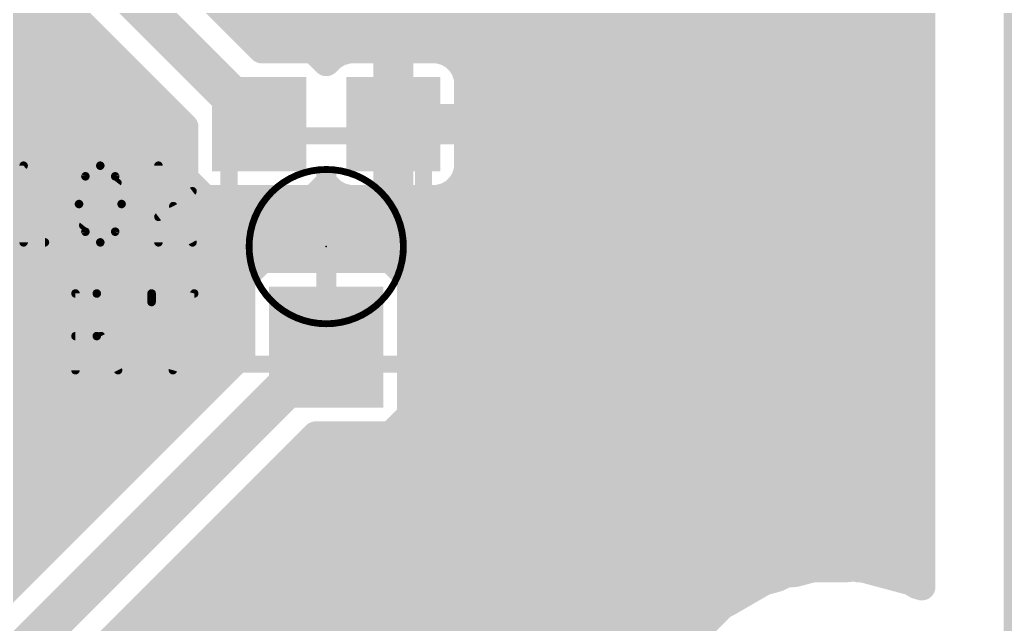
# Model space of a CAD drawing. Extents: x -2.6 to 72.5, y 2.5 to 55.9.
# Drawn here: x 57.66 to 72.45, y 12.15 to 21.16 of the extents above; entities that cross this region are included whole.
import ezdxf

# ---------------------------------------------------------------- set-up
doc = ezdxf.new("R2010")
doc.units = 0
for name, color, linetype in [('1', 12, 'CONTINUOUS'), ('20', 31, 'CONTINUOUS'), ('21', 253, 'CONTINUOUS'), ('23', 53, 'CONTINUOUS'), ('25', 253, 'CONTINUOUS'), ('27', 253, 'CONTINUOUS'), ('29', 253, 'CONTINUOUS'), ('31', 253, 'CONTINUOUS'), ('51', 253, 'CONTINUOUS')]:
    doc.layers.add(name, color=color, linetype=linetype)

# ---------------------------------------------------------------- blocks, each defined once
blk = doc.blocks.new('RECT')
blk.add_solid([(-0.5, -0.5), (0.5, -0.5), (-0.5, 0.5), (0.5, 0.5)])

msp = doc.modelspace()

# ---------------------------------------------------------------- linework, layer by layer
at = {"layer": '1'}
for points, const_width in [([(71.1073, 35.5706), (71.1073, 12.7105)], 0.4064), ([(61.2715, 20.713), (57.5818, 24.4027)], 0.4064), ([(56.769, 24.066), (61.23, 19.605)], 0.6096), ([(56.0799, 23.6056), (60.122, 19.5635)], 0.4064), ([(51.2383, 21.1328), (58.5527, 21.1328)], 0.4064), ([(60.8517, 21.1328), (71.1073, 21.1328)], 0.4064), ([(50.8319, 20.7264), (58.9591, 20.7264)], 0.4064), ([(61.2581, 20.7264), (71.1073, 20.7264)], 0.4064), ([(62.0404, 20.713), (61.2715, 20.713)], 0.4064), ([(62.23, 20.5234), (62.0404, 20.713)], 0.4064), ([(62.4339, 20.6784), (62.3181, 20.6115)], 0.4064), ([(62.5631, 20.713), (62.4339, 20.6784)], 0.4064), ([(63.1332, 20.713), (62.5631, 20.713)], 0.4064), ([(63.1332, 19.7018), (63.1332, 20.713)], 0.4064), ([(63.8969, 20.713), (63.3268, 20.713)], 0.4064), ([(63.3268, 20.713), (63.3268, 19.7018)], 0.4064), ([(64.0261, 20.6784), (63.8969, 20.713)], 0.4064), ([(64.1419, 20.6115), (64.0261, 20.6784)], 0.4064), ([(62.3181, 20.6115), (62.23, 20.5234)], 0.4064), ([(64.2365, 20.5169), (64.1419, 20.6115)], 0.4064), ([(64.3034, 20.4011), (64.2365, 20.5169)], 0.4064), ([(64.338, 20.2719), (64.3034, 20.4011)], 0.4064), ([(52.8951, 20.32), (59.3655, 20.32)], 0.4064), ([(63.1332, 20.32), (63.3268, 20.32)], 0.4064), ([(64.3251, 20.32), (71.1073, 20.32)], 0.4064), ([(64.338, 19.7018), (64.338, 20.2719)], 0.4064), ([(52.908, 19.9136), (59.7719, 19.9136)], 0.4064), ([(63.1332, 19.9136), (63.3268, 19.9136)], 0.4064), ([(64.338, 19.9136), (71.1073, 19.9136)], 0.4064), ([(63.3268, 19.7018), (63.1332, 19.7018)], 0.4064), ([(63.3268, 19.5082), (63.3268, 19.7018)], 0.4064), ([(63.3268, 19.7018), (64.338, 19.7018)], 0.4064), ([(52.908, 19.5072), (60.122, 19.5072)], 0.4064), ([(60.122, 19.5635), (60.122, 18.7946)], 0.4064), ([(63.1332, 18.497), (63.1332, 19.5082)], 0.4064), ([(63.1332, 19.5082), (63.3268, 19.5082)], 0.4064), ([(63.1332, 19.5072), (63.3268, 19.5072)], 0.4064), ([(63.3268, 19.5082), (63.3268, 18.497)], 0.4064), ([(64.338, 19.5082), (63.3268, 19.5082)], 0.4064), ([(64.338, 18.9381), (64.338, 19.5082)], 0.4064), ([(64.338, 19.5072), (71.1073, 19.5072)], 0.4064), ([(52.908, 19.1008), (60.122, 19.1008)], 0.4064), ([(63.1332, 19.1008), (63.3268, 19.1008)], 0.4064), ([(64.338, 19.1008), (71.1073, 19.1008)], 0.4064), ([(64.3034, 18.8089), (64.338, 18.9381)], 0.4064), ([(60.122, 18.7946), (60.4196, 18.497)], 0.4064), ([(64.2365, 18.6931), (64.3034, 18.8089)], 0.4064), ([(52.8073, 18.6944), (60.2222, 18.6944)], 0.4064), ([(62.0404, 18.497), (62.23, 18.6866)], 0.4064), ([(62.23, 18.6866), (62.3181, 18.5985)], 0.4064), ([(62.3181, 18.5985), (62.4339, 18.5316)], 0.4064), ([(63.1332, 18.6944), (63.3268, 18.6944)], 0.4064), ([(64.0261, 18.5316), (64.1419, 18.5985)], 0.4064), ([(64.1419, 18.5985), (64.2365, 18.6931)], 0.4064), ([(64.2373, 18.6944), (71.1073, 18.6944)], 0.4064), ([(60.4196, 18.497), (62.0404, 18.497)], 0.4064), ([(62.4339, 18.5316), (62.5631, 18.497)], 0.4064), ([(62.5631, 18.497), (63.1332, 18.497)], 0.4064), ([(63.3268, 18.497), (63.8969, 18.497)], 0.4064), ([(63.8969, 18.497), (64.0261, 18.5316)], 0.4064), ([(42.7228, 18.288), (71.1073, 18.288)], 0.4064), ([(42.7228, 17.8816), (71.1073, 17.8816)], 0.4064), ([(61.2696, 17.588), (60.972, 17.2904)], 0.4064), ([(63.1904, 17.588), (61.2696, 17.588)], 0.4064), ([(63.488, 17.2904), (63.1904, 17.588)], 0.4064), ([(51.8732, 17.4752), (61.1568, 17.4752)], 0.4064), ([(63.3032, 17.4752), (71.1073, 17.4752)], 0.4064), ([(60.972, 17.2904), (60.972, 16.1715)], 0.4064), ([(63.488, 15.2696), (63.488, 17.2904)], 0.4064), ([(52.058, 17.0688), (60.972, 17.0688)], 0.4064), ([(63.488, 17.0688), (71.1073, 17.0688)], 0.4064), ([(52.058, 16.6624), (60.972, 16.6624)], 0.4064), ([(63.488, 16.6624), (71.1073, 16.6624)], 0.4064), ([(62.23, 16.28), (57.15, 11.2)], 0.6096), ([(52.058, 16.256), (60.972, 16.256)], 0.4064), ([(63.488, 16.256), (71.1073, 16.256)], 0.4064), ([(60.972, 16.1715), (56.6896, 11.8891)], 0.4064), ([(52.058, 15.8496), (60.6501, 15.8496)], 0.4064), ([(63.488, 15.8496), (71.1073, 15.8496)], 0.4064), ([(52.058, 15.4432), (60.2437, 15.4432)], 0.4064), ([(63.488, 15.4432), (71.1073, 15.4432)], 0.4064), ([(63.1904, 14.972), (63.488, 15.2696)], 0.4064), ([(51.8252, 15.0368), (59.8373, 15.0368)], 0.4064), ([(63.2552, 15.0368), (71.1073, 15.0368)], 0.4064), ([(57.9628, 10.8633), (62.0715, 14.972)], 0.4064), ([(62.0715, 14.972), (63.1904, 14.972)], 0.4064), ([(51.6128, 14.6304), (59.4309, 14.6304)], 0.4064), ([(61.7299, 14.6304), (71.1073, 14.6304)], 0.4064), ([(51.6128, 14.224), (59.0245, 14.224)], 0.4064), ([(61.3235, 14.224), (71.1073, 14.224)], 0.4064), ([(51.6128, 13.8176), (58.6181, 13.8176)], 0.4064), ([(60.9171, 13.8176), (71.1073, 13.8176)], 0.4064), ([(51.6128, 13.4112), (58.2117, 13.4112)], 0.4064), ([(60.5107, 13.4112), (71.1073, 13.4112)], 0.4064), ([(51.6128, 13.0048), (57.8053, 13.0048)], 0.4064), ([(60.1043, 13.0048), (71.1073, 13.0048)], 0.4064), ([(69.4788, 12.9792), (69.2254, 12.9113)], 0.4064), ([(69.9583, 12.9792), (69.4788, 12.9792)], 0.4064), ([(70.1126, 12.9935), (69.9583, 12.9792)], 0.4064), ([(70.1628, 12.9792), (70.1126, 12.9935)], 0.4064), ([(70.1126, 12.9935), (70.1126, 12.9935)], 0.4064), ([(70.2212, 12.9792), (70.1628, 12.9792)], 0.4064), ([(70.9382, 12.7871), (70.2212, 12.9792)], 0.4064), ([(68.9538, 12.8385), (68.7618, 12.7871)], 0.4064), ([(69.0713, 12.897), (68.9538, 12.8385)], 0.4064), ([(69.2254, 12.9113), (69.0713, 12.897)], 0.4064), ([(69.0713, 12.897), (69.0713, 12.897)], 0.4064), ([(68.7618, 12.7871), (68.2058, 12.4661)], 0.4064), ([(71.0355, 12.7309), (70.9382, 12.7871)], 0.4064), ([(71.1073, 12.7105), (71.0355, 12.7309)], 0.4064), ([(59.6979, 12.5984), (68.435, 12.5984)], 0.4064), ([(68.119, 12.4159), (67.5941, 11.891)], 0.4064), ([(68.1243, 12.419), (68.119, 12.4159)], 0.4064), ([(68.1351, 12.4309), (68.1243, 12.419)], 0.4064), ([(68.2058, 12.4661), (68.1351, 12.4309)], 0.4064), ([(68.1351, 12.4309), (68.1351, 12.4309)], 0.4064), ([(68.1351, 12.4309), (68.1351, 12.4309)], 0.4064), ([(59.2915, 12.192), (67.895, 12.192)], 0.4064)]:
    msp.add_lwpolyline(points, dxfattribs=dict(at, const_width=const_width))
for points, const_width in [([(58.5527, 21.0312, 1), (58.5527, 21.2344)], 0.2032), ([(60.8517, 21.2344, 1), (60.8517, 21.0312)], 0.2032), ([(71.1073, 21.0312, 1), (71.1073, 21.2344)], 0.2032), ([(58.9591, 20.6248, 1), (58.9591, 20.828)], 0.2032), ([(61.2581, 20.828, 1), (61.2581, 20.6248)], 0.2032), ([(61.2715, 20.8146, 1), (61.2715, 20.6114)], 0.2032), ([(61.1996, 20.6412, 1), (61.3433, 20.7848)], 0.2032), ([(62.1123, 20.7848, 1), (61.9686, 20.6412)], 0.2032), ([(62.0404, 20.6114, 1), (62.0404, 20.8146)], 0.2032), ([(62.4076, 20.7765, 1), (62.4602, 20.5802)], 0.2032), ([(62.4847, 20.5904, 1), (62.3831, 20.7664)], 0.2032), ([(62.5631, 20.8146, 1), (62.5631, 20.6114)], 0.2032), ([(62.5894, 20.6149, 1), (62.5368, 20.8111)], 0.2032), ([(63.2348, 20.713, 1), (63.0316, 20.713)], 0.2032), ([(63.1332, 20.6114, 1), (63.1332, 20.8146)], 0.2032), ([(63.3268, 20.8146, 1), (63.3268, 20.6114)], 0.2032), ([(63.4284, 20.713, 1), (63.2252, 20.713)], 0.2032), ([(63.9232, 20.8111, 1), (63.8706, 20.6149)], 0.2032), ([(63.8969, 20.6114, 1), (63.8969, 20.8146)], 0.2032), ([(64.0769, 20.7664, 1), (63.9753, 20.5904)], 0.2032), ([(63.9998, 20.5802, 1), (64.0524, 20.7765)], 0.2032), ([(71.1073, 20.6248, 1), (71.1073, 20.828)], 0.2032), ([(62.2673, 20.6995, 1), (62.3689, 20.5235)], 0.2032), ([(62.3899, 20.5397, 1), (62.2462, 20.6833)], 0.2032), ([(64.2138, 20.6833, 1), (64.0701, 20.5397)], 0.2032), ([(64.0911, 20.5235, 1), (64.1927, 20.6995)], 0.2032), ([(64.3245, 20.5677, 1), (64.1485, 20.4661)], 0.2032), ([(62.1582, 20.5953, 1), (62.3018, 20.4516)], 0.2032), ([(62.1582, 20.4516, 1), (62.3018, 20.5953)], 0.2032), ([(64.1647, 20.4451, 1), (64.3083, 20.5888)], 0.2032), ([(64.4015, 20.4274, 1), (64.2052, 20.3748)], 0.2032), ([(59.3655, 20.2184, 1), (59.3655, 20.4216)], 0.2032), ([(63.1332, 20.4216, 1), (63.1332, 20.2184)], 0.2032), ([(63.3268, 20.2184, 1), (63.3268, 20.4216)], 0.2032), ([(64.2154, 20.3503, 1), (64.3914, 20.4519)], 0.2032), ([(64.3251, 20.4216, 1), (64.3251, 20.2184)], 0.2032), ([(64.4396, 20.2719, 1), (64.2364, 20.2719)], 0.2032), ([(71.1073, 20.2184, 1), (71.1073, 20.4216)], 0.2032), ([(64.2399, 20.2456, 1), (64.4361, 20.2982)], 0.2032), ([(59.7719, 19.812, 1), (59.7719, 20.0152)], 0.2032), ([(63.1332, 20.0152, 1), (63.1332, 19.812)], 0.2032), ([(63.3268, 19.812, 1), (63.3268, 20.0152)], 0.2032), ([(64.338, 20.0152, 1), (64.338, 19.812)], 0.2032), ([(71.1073, 19.812, 1), (71.1073, 20.0152)], 0.2032), ([(61.1222, 19.4972, 1), (61.3378, 19.7128)], 0.3048), ([(63.1332, 19.8034, 1), (63.1332, 19.6002)], 0.2032), ([(63.4284, 19.7018, 1), (63.2252, 19.7018)], 0.2032), ([(63.3268, 19.8034, 1), (63.3268, 19.6002)], 0.2032), ([(63.3268, 19.6002, 1), (63.3268, 19.8034)], 0.2032), ([(64.338, 19.6002, 1), (64.338, 19.8034)], 0.2032), ([(60.2236, 19.5635, 1), (60.0204, 19.5635)], 0.2032), ([(60.0502, 19.4917, 1), (60.1938, 19.6354)], 0.2032), ([(60.122, 19.4056, 1), (60.122, 19.6088)], 0.2032), ([(63.0316, 19.7018, 1), (63.2348, 19.7018)], 0.2032), ([(63.2348, 19.5082, 1), (63.0316, 19.5082)], 0.2032), ([(63.1332, 19.6098, 1), (63.1332, 19.4066)], 0.2032), ([(63.1332, 19.6088, 1), (63.1332, 19.4056)], 0.2032), ([(63.2252, 19.7018, 1), (63.4284, 19.7018)], 0.2032), ([(63.4284, 19.5082, 1), (63.2252, 19.5082)], 0.2032), ([(63.3268, 19.6098, 1), (63.3268, 19.4066)], 0.2032), ([(63.3268, 19.4066, 1), (63.3268, 19.6098)], 0.2032), ([(63.3268, 19.4056, 1), (63.3268, 19.6088)], 0.2032), ([(64.2364, 19.7018, 1), (64.4396, 19.7018)], 0.2032), ([(64.4396, 19.5082, 1), (64.2364, 19.5082)], 0.2032), ([(64.338, 19.6088, 1), (64.338, 19.4056)], 0.2032), ([(64.338, 19.4066, 1), (64.338, 19.6098)], 0.2032), ([(71.1073, 19.4056, 1), (71.1073, 19.6088)], 0.2032), ([(63.2252, 19.5082, 1), (63.4284, 19.5082)], 0.2032), ([(60.122, 18.9992, 1), (60.122, 19.2024)], 0.2032), ([(63.1332, 19.2024, 1), (63.1332, 18.9992)], 0.2032), ([(63.3268, 18.9992, 1), (63.3268, 19.2024)], 0.2032), ([(64.338, 19.2024, 1), (64.338, 18.9992)], 0.2032), ([(71.1073, 18.9992, 1), (71.1073, 19.2024)], 0.2032), ([(64.4361, 18.9118, 1), (64.2399, 18.9644)], 0.2032), ([(60.1938, 18.8664, 1), (60.0502, 18.7227)], 0.2032), ([(64.2052, 18.8352, 1), (64.4015, 18.7826)], 0.2032), ([(64.3914, 18.7581, 1), (64.2154, 18.8597)], 0.2032), ([(64.2364, 18.9381, 1), (64.4396, 18.9381)], 0.2032), ([(60.0204, 18.7946, 1), (60.2236, 18.7946)], 0.2032), ([(60.2222, 18.5928, 1), (60.2222, 18.796)], 0.2032), ([(62.3018, 18.7584, 1), (62.1582, 18.6147)], 0.2032), ([(62.3018, 18.6147, 1), (62.1582, 18.7584)], 0.2032), ([(62.3689, 18.6865, 1), (62.2673, 18.5105)], 0.2032), ([(63.1332, 18.796, 1), (63.1332, 18.5928)], 0.2032), ([(63.3268, 18.5928, 1), (63.3268, 18.796)], 0.2032), ([(64.1927, 18.5105, 1), (64.0911, 18.6865)], 0.2032), ([(64.1485, 18.7439, 1), (64.3245, 18.6423)], 0.2032), ([(64.2373, 18.796, 1), (64.2373, 18.5928)], 0.2032), ([(64.3083, 18.6212, 1), (64.1647, 18.7649)], 0.2032), ([(71.1073, 18.5928, 1), (71.1073, 18.796)], 0.2032), ([(60.4196, 18.5986, 1), (60.4196, 18.3954)], 0.2032), ([(60.3477, 18.4252, 1), (60.4914, 18.5688)], 0.2032), ([(61.9686, 18.5688, 1), (62.1123, 18.4252)], 0.2032), ([(62.0404, 18.3954, 1), (62.0404, 18.5986)], 0.2032), ([(62.2462, 18.5267, 1), (62.3899, 18.6703)], 0.2032), ([(62.4602, 18.6298, 1), (62.4076, 18.4335)], 0.2032), ([(62.3831, 18.4436, 1), (62.4847, 18.6196)], 0.2032), ([(62.5631, 18.5986, 1), (62.5631, 18.3954)], 0.2032), ([(62.5368, 18.3989, 1), (62.5894, 18.5951)], 0.2032), ([(63.1332, 18.3954, 1), (63.1332, 18.5986)], 0.2032), ([(63.3268, 18.5986, 1), (63.3268, 18.3954)], 0.2032), ([(63.8706, 18.5951, 1), (63.9232, 18.3989)], 0.2032), ([(63.8969, 18.3954, 1), (63.8969, 18.5986)], 0.2032), ([(63.9753, 18.6196, 1), (64.0769, 18.4436)], 0.2032), ([(64.0524, 18.4335, 1), (63.9998, 18.6298)], 0.2032), ([(64.0701, 18.6703, 1), (64.2138, 18.5267)], 0.2032), ([(63.0316, 18.497, 1), (63.2348, 18.497)], 0.2032), ([(63.2252, 18.497, 1), (63.4284, 18.497)], 0.2032), ([(71.1073, 18.1864, 1), (71.1073, 18.3896)], 0.2032), ([(71.1073, 17.78, 1), (71.1073, 17.9832)], 0.2032), ([(61.2696, 17.6896, 1), (61.2696, 17.4864)], 0.2032), ([(61.3414, 17.5162, 1), (61.1977, 17.6598)], 0.2032), ([(63.2623, 17.6598, 1), (63.1186, 17.5162)], 0.2032), ([(63.1904, 17.4864, 1), (63.1904, 17.6896)], 0.2032), ([(61.1568, 17.3736, 1), (61.1568, 17.5768)], 0.2032), ([(63.3032, 17.5768, 1), (63.3032, 17.3736)], 0.2032), ([(71.1073, 17.3736, 1), (71.1073, 17.5768)], 0.2032), ([(61.0736, 17.2904, 1), (60.8704, 17.2904)], 0.2032), ([(60.9002, 17.3623, 1), (61.0438, 17.2186)], 0.2032), ([(63.5896, 17.2904, 1), (63.3864, 17.2904)], 0.2032), ([(63.4162, 17.2186, 1), (63.5598, 17.3623)], 0.2032), ([(60.972, 16.9672, 1), (60.972, 17.1704)], 0.2032), ([(63.488, 17.1704, 1), (63.488, 16.9672)], 0.2032), ([(71.1073, 16.9672, 1), (71.1073, 17.1704)], 0.2032), ([(60.972, 16.5608, 1), (60.972, 16.764)], 0.2032), ([(63.488, 16.764, 1), (63.488, 16.5608)], 0.2032), ([(71.1073, 16.5608, 1), (71.1073, 16.764)], 0.2032), ([(62.3378, 16.1722, 1), (62.1222, 16.3878)], 0.3048), ([(60.972, 16.1544, 1), (60.972, 16.3576)], 0.2032), ([(63.488, 16.3576, 1), (63.488, 16.1544)], 0.2032), ([(71.1073, 16.1544, 1), (71.1073, 16.3576)], 0.2032), ([(60.8704, 16.1715, 1), (61.0736, 16.1715)], 0.2032), ([(61.0438, 16.0996, 1), (60.9002, 16.2433)], 0.2032), ([(60.6501, 15.748, 1), (60.6501, 15.9512)], 0.2032), ([(63.488, 15.9512, 1), (63.488, 15.748)], 0.2032), ([(71.1073, 15.748, 1), (71.1073, 15.9512)], 0.2032), ([(60.2437, 15.3416, 1), (60.2437, 15.5448)], 0.2032), ([(63.488, 15.5448, 1), (63.488, 15.3416)], 0.2032), ([(71.1073, 15.3416, 1), (71.1073, 15.5448)], 0.2032), ([(63.5598, 15.1977, 1), (63.4162, 15.3414)], 0.2032), ([(59.8373, 14.9352, 1), (59.8373, 15.1384)], 0.2032), ([(63.2552, 15.1384, 1), (63.2552, 14.9352)], 0.2032), ([(63.3864, 15.2696, 1), (63.5896, 15.2696)], 0.2032), ([(71.1073, 14.9352, 1), (71.1073, 15.1384)], 0.2032), ([(62.0715, 15.0736, 1), (62.0715, 14.8704)], 0.2032), ([(62.1433, 14.9002, 1), (61.9996, 15.0438)], 0.2032), ([(63.1186, 15.0438, 1), (63.2623, 14.9002)], 0.2032), ([(63.1904, 14.8704, 1), (63.1904, 15.0736)], 0.2032), ([(59.4309, 14.5288, 1), (59.4309, 14.732)], 0.2032), ([(61.7299, 14.732, 1), (61.7299, 14.5288)], 0.2032), ([(71.1073, 14.5288, 1), (71.1073, 14.732)], 0.2032), ([(59.0245, 14.1224, 1), (59.0245, 14.3256)], 0.2032), ([(61.3235, 14.3256, 1), (61.3235, 14.1224)], 0.2032), ([(71.1073, 14.1224, 1), (71.1073, 14.3256)], 0.2032), ([(58.6181, 13.716, 1), (58.6181, 13.9192)], 0.2032), ([(60.9171, 13.9192, 1), (60.9171, 13.716)], 0.2032), ([(71.1073, 13.716, 1), (71.1073, 13.9192)], 0.2032), ([(58.2117, 13.3096, 1), (58.2117, 13.5128)], 0.2032), ([(60.5107, 13.5128, 1), (60.5107, 13.3096)], 0.2032), ([(71.1073, 13.3096, 1), (71.1073, 13.5128)], 0.2032), ([(57.8053, 12.9032, 1), (57.8053, 13.1064)], 0.2032), ([(60.1043, 13.1064, 1), (60.1043, 12.9032)], 0.2032), ([(69.4788, 13.0808, 1), (69.4788, 12.8776)], 0.2032), ([(69.5051, 12.8811, 1), (69.4525, 13.0773)], 0.2032), ([(69.9489, 13.0804, 1), (69.9677, 12.878)], 0.2032), ([(69.9583, 12.8776, 1), (69.9583, 13.0808)], 0.2032), ([(70.1404, 13.0912, 1), (70.0848, 12.8958)], 0.2032), ([(70.1126, 13.0951, 1), (70.1126, 12.8919)], 0.2032), ([(70.1628, 13.0808, 1), (70.1628, 12.8776)], 0.2032), ([(70.1219, 12.8923, 1), (70.1032, 13.0947)], 0.2032), ([(70.1126, 12.8919, 1), (70.1126, 13.0951)], 0.2032), ([(70.2474, 13.0773, 1), (70.1949, 12.8811)], 0.2032), ([(70.135, 12.8815, 1), (70.1906, 13.0769)], 0.2032), ([(70.2212, 12.8776, 1), (70.2212, 13.0808)], 0.2032), ([(71.1073, 12.9032, 1), (71.1073, 13.1064)], 0.2032), ([(68.9085, 12.9295, 1), (68.9991, 12.7476)], 0.2032), ([(68.9801, 12.7404, 1), (68.9275, 12.9366)], 0.2032), ([(69.0619, 12.9982, 1), (69.0806, 12.7958)], 0.2032), ([(69.0713, 12.9986, 1), (69.0713, 12.7954)], 0.2032), ([(69.1165, 12.806, 1), (69.026, 12.9879)], 0.2032), ([(69.0713, 12.7954, 1), (69.0713, 12.9986)], 0.2032), ([(69.1991, 13.0094, 1), (69.2517, 12.8131)], 0.2032), ([(69.2347, 12.8101, 1), (69.216, 13.0124)], 0.2032), ([(68.7355, 12.8852, 1), (68.7881, 12.6889)], 0.2032), ([(68.8126, 12.6991, 1), (68.711, 12.8751)], 0.2032), ([(70.989, 12.8751, 1), (70.8874, 12.6991)], 0.2032), ([(70.9119, 12.6889, 1), (70.9645, 12.8852)], 0.2032), ([(71.0633, 12.8286, 1), (71.0077, 12.6332)], 0.2032), ([(70.9847, 12.6429, 1), (71.0863, 12.8189)], 0.2032), ([(71.0795, 12.6127, 1), (71.1351, 12.8082)], 0.2032), ([(59.6979, 12.7, 1), (59.6979, 12.4968)], 0.2032), ([(68.435, 12.4968, 1), (68.435, 12.7)], 0.2032), ([(71.0057, 12.7105, 1), (71.2089, 12.7105)], 0.2032), ([(68.0682, 12.5039, 1), (68.1698, 12.3279)], 0.2032), ([(68.0492, 12.4875, 1), (68.1994, 12.3506)], 0.2032), ([(68.1351, 12.5325, 1), (68.1351, 12.3293)], 0.2032), ([(68.2367, 12.4309, 1), (68.0335, 12.4309)], 0.2032), ([(68.0898, 12.5218, 1), (68.1804, 12.3399)], 0.2032), ([(68.1908, 12.3441, 1), (68.0471, 12.4878)], 0.2032), ([(68.2102, 12.3624, 1), (68.06, 12.4993)], 0.2032), ([(68.1751, 12.331, 1), (68.0735, 12.507)], 0.2032), ([(68.155, 12.554, 1), (68.2566, 12.3781)], 0.2032), ([(68.1351, 12.3293, 1), (68.1351, 12.5325)], 0.2032), ([(68.2511, 12.3751, 1), (68.1605, 12.557)], 0.2032), ([(68.0335, 12.4309, 1), (68.2367, 12.4309)], 0.2032), ([(59.2915, 12.2936, 1), (59.2915, 12.0904)], 0.2032), ([(67.895, 12.0904, 1), (67.895, 12.2936)], 0.2032)]:
    msp.add_lwpolyline(points, format="xyb", dxfattribs=dict(at, const_width=const_width))
at = {"layer": '20', "const_width": 0.127}
msp.add_lwpolyline([(72.39, 40.6146), (72.39, 7.62)], dxfattribs=at)
at = {"layer": '21', "const_width": 0.254}
for points in [[(60.78, 18.18), (60.78, 16.03)], [(63.68, 18.18), (63.68, 16.03)], [(60.78, 16.03), (61.38, 16.03)], [(63.68, 16.03), (63.08, 16.03)]]:
    msp.add_lwpolyline(points, dxfattribs=at)
at = {"layer": '21', "const_width": 0.127}
for points in [[(60.8435, 18.18, 1), (60.7165, 18.18)], [(63.7435, 18.18, 1), (63.6165, 18.18)], [(60.78, 16.0935, 1), (60.78, 15.9665)], [(61.38, 15.9665, 1), (61.38, 16.0935)], [(63.08, 16.0935, 1), (63.08, 15.9665)], [(63.68, 15.9665, 1), (63.68, 16.0935)], [(60.7165, 16.03, 1), (60.8435, 16.03)], [(63.6165, 16.03, 1), (63.7435, 16.03)]]:
    msp.add_lwpolyline(points, format="xyb", dxfattribs=at)
at = {"layer": '23'}
msp.add_point((62.23, 17.78), dxfattribs=at)
at = {"layer": '25'}
for points, const_width in [([(58.5235, 17.0815, 1), (58.46, 17.0815)], 0.0635), ([(58.4918, 17.1133, 1), (58.4918, 17.0498)], 0.0635), ([(58.8093, 16.4465, 1), (58.8093, 17.0815)], 0.127), ([(58.8093, 17.1133, 1), (58.8093, 17.0498)], 0.0635), ([(58.8093, 17.0498, 1), (58.8093, 17.1133)], 0.0635), ([(59.6583, 17.0815, 1), (59.5947, 17.0815)], 0.0635), ([(59.6265, 17.1133, 1), (59.6265, 17.0498)], 0.0635), ([(60.2921, 17.073, 1), (60.2309, 17.09)], 0.0635), ([(60.2615, 17.0498, 1), (60.2615, 17.1133)], 0.0635), ([(59.5947, 16.9545, 1), (59.6583, 16.9545)], 0.0635), ([(58.4918, 16.4782, 1), (58.4918, 16.4148)], 0.0635), ([(58.8093, 16.4782, 1), (58.8093, 16.4148)], 0.0635), ([(58.8093, 16.4148, 1), (58.8093, 16.4782)], 0.0635), ([(58.9012, 16.4607, 1), (58.8444, 16.4323)], 0.0635), ([(59.0984, 15.9243, 1), (59.1552, 15.9527)], 0.0635), ([(59.9134, 15.947, 1), (59.9746, 15.93)], 0.0635), ([(58.46, 15.9385, 1), (58.5235, 15.9385)], 0.0635)]:
    msp.add_lwpolyline(points, format="xyb", dxfattribs=dict(at, const_width=const_width))
at = {"layer": '25', "const_width": 0.127}
for points in [[(58.4918, 15.9385), (58.4918, 17.0815)], [(58.4918, 17.0815), (58.8093, 17.0815)], [(59.6265, 16.9545), (59.6265, 17.0815)], [(59.6265, 17.0815), (60.2615, 17.0815)], [(60.2615, 17.0815), (59.944, 15.9385)], [(58.8093, 16.4465), (58.4918, 16.4465)], [(59.1268, 15.9385), (58.8728, 16.4465)]]:
    msp.add_lwpolyline(points, dxfattribs=at)
at = {"layer": '27', "const_width": 0.127}
for points in [[(57.4015, 18.7325), (57.719, 18.9865)], [(57.719, 18.9865), (57.719, 17.8435)], [(59.7281, 17.8435), (59.7281, 18.9865)], [(58.608, 18.0975), (59.116, 18.7325)], [(60.2361, 18.6055), (59.7281, 18.2245)], [(60.2361, 17.8435), (59.9504, 18.3833)], [(57.4015, 17.8435), (58.0365, 17.8435)]]:
    msp.add_lwpolyline(points, dxfattribs=at)
at = {"layer": '27'}
for points, const_width in [([(57.7507, 18.9865, 1), (57.6872, 18.9865)], 0.0635), ([(57.7388, 18.9617, 1), (57.6991, 19.0113)], 0.0635), ([(58.862, 18.9865, 0.3205), (58.6397, 18.8278)], 0.127), ([(59.0842, 18.8278, 0.3205), (58.862, 18.9865)], 0.127), ([(58.862, 19.0182, 1), (58.862, 18.9548)], 0.0635), ([(58.862, 18.9548, 1), (58.862, 19.0182)], 0.0635), ([(59.7599, 18.9865, 1), (59.6964, 18.9865)], 0.0635), ([(58.6397, 18.8278, 0.1139), (58.5445, 18.415)], 0.127), ([(58.6097, 18.838, 1), (58.6697, 18.8175)], 0.0635), ([(58.6683, 18.8138, 1), (58.6112, 18.8417)], 0.0635), ([(59.1795, 18.415, 0.1139), (59.0842, 18.8278)], 0.127), ([(59.1128, 18.8417, 1), (59.0557, 18.8138)], 0.0635), ([(59.0542, 18.8175, 1), (59.1142, 18.838)], 0.0635), ([(59.1408, 18.7127, 1), (59.0912, 18.7523)], 0.0635), ([(60.2552, 18.5801, 1), (60.2171, 18.6309)], 0.0635), ([(58.5762, 18.415, 1), (58.5127, 18.415)], 0.0635), ([(58.5127, 18.415, 1), (58.5762, 18.415)], 0.0635), ([(58.5445, 18.415, 0.1139), (58.6397, 18.0023)], 0.127), ([(59.0842, 18.0023, 0.1139), (59.1795, 18.415)], 0.127), ([(59.2112, 18.415, 1), (59.1477, 18.415)], 0.0635), ([(59.1477, 18.415, 1), (59.2112, 18.415)], 0.0635), ([(59.9784, 18.3981, 1), (59.9223, 18.3684)], 0.0635), ([(59.7091, 18.2499, 1), (59.7472, 18.1991)], 0.0635), ([(58.5832, 18.1173, 1), (58.6328, 18.0777)], 0.0635), ([(58.6397, 18.0023, 0.3205), (58.862, 17.8435)], 0.127), ([(58.6697, 18.0125, 1), (58.6097, 17.992)], 0.0635), ([(58.6112, 17.9883, 1), (58.6683, 18.0162)], 0.0635), ([(58.862, 17.8435, 0.3205), (59.0842, 18.0023)], 0.127), ([(59.0557, 18.0162, 1), (59.1128, 17.9883)], 0.0635), ([(59.1142, 17.992, 1), (59.0542, 18.0125)], 0.0635), ([(58.0365, 17.8118, 1), (58.0365, 17.8753)], 0.0635), ([(58.862, 17.8753, 1), (58.862, 17.8118)], 0.0635), ([(58.862, 17.8118, 1), (58.862, 17.8753)], 0.0635), ([(57.6872, 17.8435, 1), (57.7507, 17.8435)], 0.0635), ([(59.6964, 17.8435, 1), (59.7599, 17.8435)], 0.0635), ([(60.208, 17.8286, 1), (60.2642, 17.8584)], 0.0635)]:
    msp.add_lwpolyline(points, format="xyb", dxfattribs=dict(at, const_width=const_width))
at = {"layer": '51', "const_width": 0.254}
for points in [[(63.68, 19.43), (60.78, 19.43)], [(60.78, 19.43), (60.78, 16.03)], [(63.68, 16.03), (63.68, 19.43)], [(60.78, 16.03), (63.68, 16.03)]]:
    msp.add_lwpolyline(points, dxfattribs=at)
at = {"layer": '51'}
for points, const_width in [([(60.78, 19.4935, 1), (60.78, 19.3665)], 0.127), ([(60.8435, 19.43, 1), (60.7165, 19.43)], 0.127), ([(63.7435, 19.43, 1), (63.6165, 19.43)], 0.127), ([(63.68, 19.3665, 1), (63.68, 19.4935)], 0.127), ([(62.23, 16.63, 1), (62.23, 18.93, 1), (62.23, 16.63)], 0.1016), ([(60.78, 16.0935, 1), (60.78, 15.9665)], 0.127), ([(63.68, 15.9665, 1), (63.68, 16.0935)], 0.127), ([(60.7165, 16.03, 1), (60.8435, 16.03)], 0.127), ([(63.6165, 16.03, 1), (63.7435, 16.03)], 0.127)]:
    msp.add_lwpolyline(points, format="xyb", dxfattribs=dict(at, const_width=const_width))

# ---------------------------------------------------------------- block references
at = {"layer": '1', "rotation": 180}
for p, xscale, yscale in [((61.23, 19.605), 1.2, 1.2), ((63.23, 19.605), 1.2, 1.2), ((62.23, 16.28), 1.5, 1.6)]:
    msp.add_blockref('RECT', p, dxfattribs=dict(at, xscale=xscale, yscale=yscale))
at = {"layer": '29', "rotation": 180}
for p, xscale, yscale in [((61.23, 19.605), 1.4032, 1.4032), ((63.23, 19.605), 1.4032, 1.4032), ((62.23, 16.28), 1.7032, 1.8032)]:
    msp.add_blockref('RECT', p, dxfattribs=dict(at, xscale=xscale, yscale=yscale))
at = {"layer": '31', "rotation": 180}
for p, xscale, yscale in [((61.23, 19.605), 1.2, 1.2), ((63.23, 19.605), 1.2, 1.2), ((62.23, 16.28), 1.5, 1.6)]:
    msp.add_blockref('RECT', p, dxfattribs=dict(at, xscale=xscale, yscale=yscale))
at = {"layer": '51', "rotation": 180}
for xscale, yscale in [(0.3, 2.3), (2.3, 0.3)]:
    msp.add_blockref('RECT', (62.23, 17.78), dxfattribs=dict(at, xscale=xscale, yscale=yscale))

doc.saveas('drawing.dxf')
